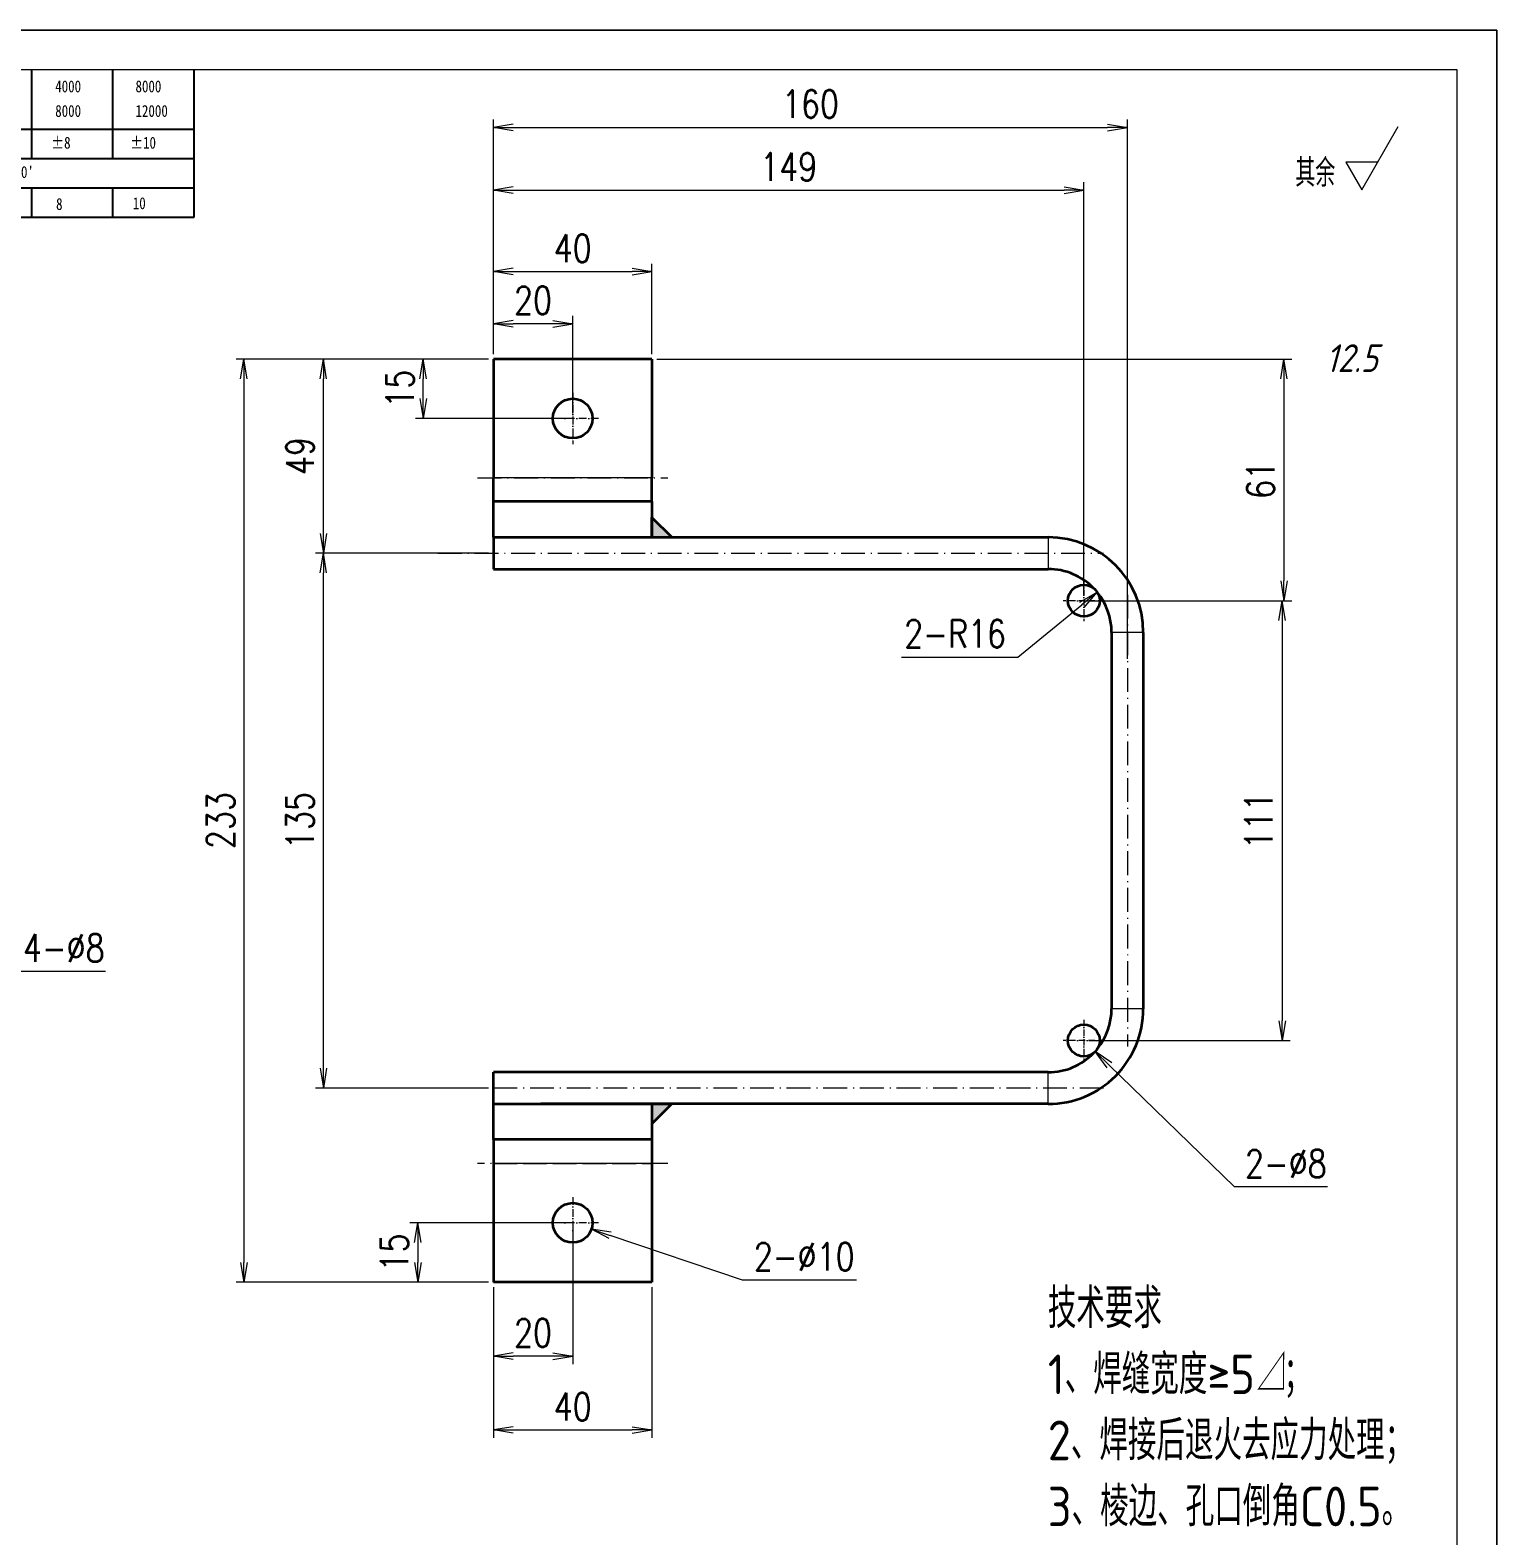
# Model space of a CAD drawing. Header units: millimetres. Extents: x -50043 to 104182, y -50696 to 36662.
# Drawn here: x -43276.2 to -42906, y 35986.4 to 36366.4 of the extents above; entities that cross this region are included whole.
import ezdxf
from ezdxf.enums import TextEntityAlignment as Align

# ---------------------------------------------------------------- set-up
doc = ezdxf.new("R2010")
doc.units = ezdxf.units.MM
doc.header["$LTSCALE"] = 0.5
for name, pattern in [('DASHDOT', [18.5, 12, -3, 0.5, -3]), ('DASHED', [15, 12, -3]), ('DOT2', [0.125, 0, -0.125])]:
    doc.linetypes.add(name, pattern=pattern)
for name, color, linetype, lineweight in [('DRAWING', 7, 'Continuous', 35), ('图框', 7, 'Continuous', 18), ('标注线', 3, 'Continuous', 18), ('粗实线', 7, 'Continuous', 35)]:
    doc.layers.add(name, color=color, linetype=linetype, lineweight=lineweight)
doc.layers.add('图\\M+19E79\\M+195B6\\M+18E9A', color=7, linetype='Continuous')
doc.layers.add('打印', color=7, linetype='Continuous', lineweight=15, plot=False)
doc.layers.add('打印-禁用', color=7, linetype='Continuous', lineweight=15, plot=False)
doc.styles.add('DIM', font='romans.shx', dxfattribs={"width": 0.8, "bigfont": 'bigfont.shx'})
doc.styles.add('国标', font='simfang.ttf', dxfattribs={"width": 0.8})
doc.styles.add('机械长仿宋', font='gbenor.shx', dxfattribs={"height": 1, "bigfont": 'gbcbig.shx'})
doc.dimstyles.new('DEH 1-2$0', dxfattribs={"dimscale": 2, "dimtxt": 3.5, "dimasz": 2.5, "dimexe": 1, "dimexo": 0.625, "dimgap": 1.2, "dimtad": 1, "dimdsep": 46, "dimtxsty": 'DIM', "dimblk": 'OPEN', "dimcen": 0, "dimclrd": 8, "dimclre": 8, "dimclrt": 2, "dimazin": 2, "dimtfac": 0.5, "dimtmove": 0, "dimatfit": 3, "dimldrblk": 'OPEN', "dimfxl": 0, "dimtolj": 2, "dimlwd": 13, "dimlwe": 13, "dimarcsym": 0})
doc.dimstyles.new('DEH 1-2$3', dxfattribs={"dimscale": 2, "dimtxt": 3.5, "dimasz": 2.5, "dimexe": 1, "dimexo": 0.625, "dimgap": 1.2, "dimtad": 1, "dimtoh": 1, "dimdsep": 46, "dimtxsty": 'DIM', "dimblk": 'OPEN', "dimcen": 0, "dimclrd": 8, "dimclre": 8, "dimclrt": 2, "dimazin": 2, "dimtfac": 0.5, "dimtofl": 0, "dimtmove": 0, "dimatfit": 3, "dimldrblk": 'OPEN', "dimfxl": 0, "dimtolj": 2, "dimlwd": 18, "dimlwe": 18, "dimarcsym": 0})
doc.dimstyles.new('DEH 1-2$4', dxfattribs={"dimscale": 2, "dimtxt": 3.5, "dimasz": 2.5, "dimexe": 1, "dimexo": 0.625, "dimgap": 1.2, "dimtad": 1, "dimtoh": 1, "dimdsep": 46, "dimtxsty": 'DIM', "dimblk": 'OPEN', "dimcen": 0, "dimclrd": 8, "dimclre": 8, "dimclrt": 2, "dimazin": 2, "dimtfac": 0.5, "dimtofl": 0, "dimtmove": 0, "dimatfit": 3, "dimldrblk": 'OPEN', "dimfxl": 0, "dimtolj": 2, "dimlwd": 18, "dimlwe": 18, "dimarcsym": 0})

# ---------------------------------------------------------------- blocks, each defined once
blk = doc.blocks.new('GZDEH零件A3图框V01版')
at = {"layer": '图\\M+19E79\\M+195B6\\M+18E9A', "color": 9}
for p, q in [((3092.64, -1561.98), (3092.64, -1554.46)), ((3102.86, -1561.98), (3102.86, -1554.46)), ((3113.09, -1573.08), (3113.09, -1554.46)), ((2996.09, -1561.98), (3113.09, -1561.98)), ((3092.64, -1565.68), (3092.64, -1561.98)), ((3102.86, -1565.68), (3102.86, -1561.98)), ((2996.09, -1565.68), (3113.09, -1565.68)), ((2996.09, -1569.38), (3113.09, -1569.38)), ((3092.64, -1573.08), (3092.64, -1569.38)), ((3102.86, -1573.08), (3102.86, -1569.38)), ((2990.09, -1573.08), (3113.09, -1573.08))]:
    blk.add_line(p, q, dxfattribs=at)
at = {"layer": '图框', "linetype": 'Continuous'}
for p, q in [((3272.49, -1554.46), (2882.49, -1554.46)), ((3272.49, -1832.96), (3272.49, -1554.46))]:
    blk.add_line(p, q, dxfattribs=at)
at = {"layer": '打印-禁用', "linetype": 'Continuous'}
for p, q in [((3277.49, -1549.46), (2857.49, -1549.46)), ((3277.49, -1846.46), (3277.49, -1549.46))]:
    blk.add_line(p, q, dxfattribs=at)
at = {"layer": '图\\M+19E79\\M+195B6\\M+18E9A', "color": 9, "style": '国标', "width": 0.8}
for s, p in [('4000', (3095.57, -1557.31)), ('8000', (3105.7, -1557.31)), ('8000', (3095.57, -1560.41)), ('12000', (3105.7, -1560.41)), ('±8', (3095.06, -1564.42)), ('±10', (3105.02, -1564.42)), ("±0%%D20'", (3087.38, -1568.12)), ('8', (3095.68, -1572.15)), ('10', (3105.36, -1572.06))]:
    blk.add_text(s, height=1.5, dxfattribs=at).set_placement(p)
blk = doc.blocks.new('DEH A3')
at = {"layer": '图框'}
blk.add_blockref('GZDEH零件A3图框V01版', (-2857.49, 1846.46), dxfattribs=at)
blk = doc.blocks.new('FINISHER_TR')
at = {"layer": '标注线'}
for p, q in [((0, 0), (4.62, 8)), ((-2.02, 3.5), (0, 0)), ((2.02, 3.5), (-2.02, 3.5))]:
    blk.add_line(p, q, dxfattribs=at)
at = {"layer": '标注线', "color": 2, "style": '机械长仿宋', "oblique": 15}
blk.add_attdef('0.0', text='', height=3.5, dxfattribs=at).set_placement((2.03, -24.04), align=Align.BOTTOM_RIGHT)
blk = doc.blocks.new('其余12.5')
at = {"layer": '标注线'}
blk.add_blockref('FINISHER_TR', (0, 0), dxfattribs=at).add_auto_attribs({'0.0': '12.5'})
at = {"layer": '标注线', "color": 7, "linetype": 'DOT2', "style": '机械长仿宋'}
blk.add_text('其余', height=3.5, dxfattribs=at).set_placement((-8.38, 0.4))
blk = doc.blocks.new('_Open')
at = {"color": 0, "linetype": 'ByBlock', "lineweight": -2}
for p, q in [((-1, 0.167), (0, 0)), ((-1, -0.167), (0, 0)), ((0, 0), (-1, 0))]:
    blk.add_line(p, q, dxfattribs=at)
blk = doc.blocks.new('*D214')
at = {"layer": 'Defpoints', "color": 0, "transparency": 16777216}
for p in [(-43119.25, 36305.46), (-43159.25, 36283.41), (-43119.25, 36283.41)]:
    blk.add_point(p, dxfattribs=at)
at = {"layer": '标注线', "color": 8, "lineweight": 13, "transparency": 16777216}
for p, q in [((-43159.25, 36284.66), (-43159.25, 36307.46)), ((-43154.25, 36305.46), (-43124.25, 36305.46)), ((-43119.25, 36284.66), (-43119.25, 36307.46))]:
    blk.add_line(p, q, dxfattribs=at)
at = {"layer": '标注线', "color": 8, "lineweight": 13, "transparency": 16777216, "xscale": 5, "yscale": 5, "zscale": 5, "rotation": 180}
blk.add_blockref('_Open', (-43159.25, 36305.46), dxfattribs=at)
at = {"layer": '标注线', "color": 8, "lineweight": 13, "transparency": 16777216, "xscale": 5, "yscale": 5, "zscale": 5}
blk.add_blockref('_Open', (-43119.25, 36305.46), dxfattribs=at)
at = {"layer": '标注线', "color": 2, "transparency": 16777216, "insert": (-43139.25, 36311.36), "char_height": 7, "attachment_point": 5, "style": 'DIM'}
blk.add_mtext('\\A2;40', dxfattribs=at)
blk = doc.blocks.new('*D215')
at = {"layer": 'Defpoints', "color": 0, "transparency": 16777216}
for p in [(-43159.25, 36292.32), (-43159.25, 36283.41), (-43139.25, 36268.41)]:
    blk.add_point(p, dxfattribs=at)
at = {"layer": '标注线', "color": 8, "lineweight": 13, "transparency": 16777216}
for p, q in [((-43159.25, 36284.66), (-43159.25, 36294.32)), ((-43139.25, 36269.66), (-43139.25, 36294.32)), ((-43144.25, 36292.32), (-43154.25, 36292.32))]:
    blk.add_line(p, q, dxfattribs=at)
at = {"layer": '标注线', "color": 8, "lineweight": 13, "transparency": 16777216, "xscale": 5, "yscale": 5, "zscale": 5, "rotation": 180}
blk.add_blockref('_Open', (-43159.25, 36292.32), dxfattribs=at)
at = {"layer": '标注线', "color": 8, "lineweight": 13, "transparency": 16777216, "xscale": 5, "yscale": 5, "zscale": 5}
blk.add_blockref('_Open', (-43139.25, 36292.32), dxfattribs=at)
at = {"layer": '标注线', "color": 2, "transparency": 16777216, "insert": (-43149.25, 36298.22), "char_height": 7, "attachment_point": 5, "style": 'DIM'}
blk.add_mtext('\\A2;20', dxfattribs=at)
blk = doc.blocks.new('*D216')
at = {"layer": 'Defpoints', "color": 0, "transparency": 16777216}
for p in [(-43176.96, 36283.41), (-43159.25, 36283.41), (-43139.25, 36268.41)]:
    blk.add_point(p, dxfattribs=at)
at = {"layer": '标注线', "color": 8, "lineweight": 13, "transparency": 16777216}
for p, q in [((-43160.5, 36283.41), (-43178.96, 36283.41)), ((-43176.96, 36273.41), (-43176.96, 36278.41)), ((-43140.5, 36268.41), (-43178.96, 36268.41))]:
    blk.add_line(p, q, dxfattribs=at)
at = {"layer": '标注线', "color": 8, "lineweight": 13, "transparency": 16777216, "xscale": 5, "yscale": 5, "zscale": 5}
for p, rotation in [((-43176.96, 36283.41), 90), ((-43176.96, 36268.41), 270)]:
    blk.add_blockref('_Open', p, dxfattribs=dict(at, rotation=rotation))
at = {"layer": '标注线', "color": 2, "transparency": 16777216, "insert": (-43182.86, 36275.91), "char_height": 7, "attachment_point": 5, "rotation": 90, "style": 'DIM'}
blk.add_mtext('\\A2;15', dxfattribs=at)
blk = doc.blocks.new('*D217')
at = {"layer": 'Defpoints', "color": 0, "transparency": 16777216}
for p in [(-42999.25, 36341.87), (-43159.25, 36283.41), (-42999.25, 36206.45)]:
    blk.add_point(p, dxfattribs=at)
at = {"layer": '标注线', "color": 8, "lineweight": 13, "transparency": 16777216}
for p, q in [((-43159.25, 36284.66), (-43159.25, 36343.87)), ((-42999.25, 36207.7), (-42999.25, 36343.87)), ((-43154.25, 36341.87), (-43004.25, 36341.87))]:
    blk.add_line(p, q, dxfattribs=at)
at = {"layer": '标注线', "color": 8, "lineweight": 13, "transparency": 16777216, "xscale": 5, "yscale": 5, "zscale": 5, "rotation": 180}
blk.add_blockref('_Open', (-43159.25, 36341.87), dxfattribs=at)
at = {"layer": '标注线', "color": 8, "lineweight": 13, "transparency": 16777216, "xscale": 5, "yscale": 5, "zscale": 5}
blk.add_blockref('_Open', (-42999.25, 36341.87), dxfattribs=at)
at = {"layer": '标注线', "color": 2, "transparency": 16777216, "insert": (-43079.25, 36347.77), "char_height": 7, "attachment_point": 5, "style": 'DIM'}
blk.add_mtext('\\A2;160', dxfattribs=at)
blk = doc.blocks.new('*D218')
at = {"layer": 'Defpoints', "color": 0, "transparency": 16777216}
for p in [(-43010.25, 36326.02), (-43159.25, 36283.41), (-43010.25, 36222.41)]:
    blk.add_point(p, dxfattribs=at)
at = {"layer": '标注线', "color": 8, "lineweight": 13, "transparency": 16777216}
for p, q in [((-43159.25, 36284.66), (-43159.25, 36328.02)), ((-43010.25, 36223.66), (-43010.25, 36328.02)), ((-43154.25, 36326.02), (-43015.25, 36326.02))]:
    blk.add_line(p, q, dxfattribs=at)
at = {"layer": '标注线', "color": 8, "lineweight": 13, "transparency": 16777216, "xscale": 5, "yscale": 5, "zscale": 5, "rotation": 180}
blk.add_blockref('_Open', (-43159.25, 36326.02), dxfattribs=at)
at = {"layer": '标注线', "color": 8, "lineweight": 13, "transparency": 16777216, "xscale": 5, "yscale": 5, "zscale": 5}
blk.add_blockref('_Open', (-43010.25, 36326.02), dxfattribs=at)
at = {"layer": '标注线', "color": 2, "transparency": 16777216, "insert": (-43084.75, 36331.92), "char_height": 7, "attachment_point": 5, "style": 'DIM'}
blk.add_mtext('\\A2;149', dxfattribs=at)
blk = doc.blocks.new('*D219')
at = {"layer": 'Defpoints', "color": 0, "transparency": 16777216}
for p in [(-43159.25, 36283.41), (-43222.22, 36050.41), (-43159.25, 36050.41)]:
    blk.add_point(p, dxfattribs=at)
at = {"layer": '标注线', "color": 8, "lineweight": 13, "transparency": 16777216}
for p, q in [((-43160.5, 36283.41), (-43224.22, 36283.41)), ((-43222.22, 36278.41), (-43222.22, 36055.41)), ((-43160.5, 36050.41), (-43224.22, 36050.41))]:
    blk.add_line(p, q, dxfattribs=at)
at = {"layer": '标注线', "color": 8, "lineweight": 13, "transparency": 16777216, "xscale": 5, "yscale": 5, "zscale": 5}
for p, rotation in [((-43222.22, 36283.41), 90), ((-43222.22, 36050.41), 270)]:
    blk.add_blockref('_Open', p, dxfattribs=dict(at, rotation=rotation))
at = {"layer": '标注线', "color": 2, "transparency": 16777216, "insert": (-43228.12, 36166.91), "char_height": 7, "attachment_point": 5, "rotation": 90, "style": 'DIM'}
blk.add_mtext('\\A2;233', dxfattribs=at)
blk = doc.blocks.new('*D220')
at = {"layer": 'Defpoints', "color": 0, "transparency": 16777216}
for p in [(-43139.25, 36065.41), (-43178.34, 36050.41), (-43159.25, 36050.41)]:
    blk.add_point(p, dxfattribs=at)
at = {"layer": '标注线', "color": 8, "lineweight": 13, "transparency": 16777216}
for p, q in [((-43140.5, 36065.41), (-43180.34, 36065.41)), ((-43178.34, 36060.41), (-43178.34, 36055.41)), ((-43160.5, 36050.41), (-43180.34, 36050.41))]:
    blk.add_line(p, q, dxfattribs=at)
at = {"layer": '标注线', "color": 8, "lineweight": 13, "transparency": 16777216, "xscale": 5, "yscale": 5, "zscale": 5}
for p, rotation in [((-43178.34, 36065.41), 90), ((-43178.34, 36050.41), 270)]:
    blk.add_blockref('_Open', p, dxfattribs=dict(at, rotation=rotation))
at = {"layer": '标注线', "color": 2, "transparency": 16777216, "insert": (-43184.24, 36057.91), "char_height": 7, "attachment_point": 5, "rotation": 90, "style": 'DIM'}
blk.add_mtext('\\A2;15', dxfattribs=at)
blk = doc.blocks.new('*D221')
at = {"layer": 'Defpoints', "color": 0, "transparency": 16777216}
for p in [(-43139.25, 36065.41), (-43159.25, 36050.41), (-43159.25, 36031.73)]:
    blk.add_point(p, dxfattribs=at)
at = {"layer": '标注线', "color": 8, "lineweight": 13, "transparency": 16777216}
for p, q in [((-43139.25, 36064.16), (-43139.25, 36029.73)), ((-43159.25, 36049.16), (-43159.25, 36029.73)), ((-43144.25, 36031.73), (-43154.25, 36031.73))]:
    blk.add_line(p, q, dxfattribs=at)
at = {"layer": '标注线', "color": 8, "lineweight": 13, "transparency": 16777216, "xscale": 5, "yscale": 5, "zscale": 5, "rotation": 180}
blk.add_blockref('_Open', (-43159.25, 36031.73), dxfattribs=at)
at = {"layer": '标注线', "color": 8, "lineweight": 13, "transparency": 16777216, "xscale": 5, "yscale": 5, "zscale": 5}
blk.add_blockref('_Open', (-43139.25, 36031.73), dxfattribs=at)
at = {"layer": '标注线', "color": 2, "transparency": 16777216, "insert": (-43149.25, 36037.63), "char_height": 7, "attachment_point": 5, "style": 'DIM'}
blk.add_mtext('\\A2;20', dxfattribs=at)
blk = doc.blocks.new('*D222')
at = {"layer": 'Defpoints', "color": 0, "transparency": 16777216}
for p in [(-43143.99, 36067.01), (-43134.52, 36063.81)]:
    blk.add_point(p, dxfattribs=at)
at = {"layer": '标注线', "color": 8, "lineweight": 18, "transparency": 16777216}
for p, q in [((-43096.42, 36050.95), (-43129.78, 36062.21)), ((-43067.62, 36050.95), (-43096.42, 36050.95))]:
    blk.add_line(p, q, dxfattribs=at)
at = {"layer": '标注线', "color": 8, "lineweight": 18, "transparency": 16777216, "xscale": 5, "yscale": 5, "zscale": 5, "rotation": 161.3544196511934}
blk.add_blockref('_Open', (-43134.52, 36063.81), dxfattribs=at)
at = {"layer": '标注线', "color": 2, "transparency": 16777216, "insert": (-43080.82, 36056.85), "char_height": 7, "attachment_point": 5, "style": 'DIM'}
blk.add_mtext('\\A2;2-%%c10', dxfattribs=at)
blk = doc.blocks.new('*D223')
at = {"layer": 'Defpoints', "color": 0, "transparency": 16777216}
for p in [(-43013.12, 36114.19), (-43007.39, 36108.62)]:
    blk.add_point(p, dxfattribs=at)
at = {"layer": '标注线', "color": 8, "lineweight": 18, "transparency": 16777216}
for p, q in [((-42972.21, 36074.45), (-43003.8, 36105.14)), ((-42948.74, 36074.45), (-42972.21, 36074.45))]:
    blk.add_line(p, q, dxfattribs=at)
at = {"layer": '标注线', "color": 8, "lineweight": 18, "transparency": 16777216, "xscale": 5, "yscale": 5, "zscale": 5, "rotation": 135.8338852970845}
blk.add_blockref('_Open', (-43007.39, 36108.62), dxfattribs=at)
at = {"layer": '标注线', "color": 2, "transparency": 16777216, "insert": (-42959.27, 36080.35), "char_height": 7, "attachment_point": 5, "style": 'DIM'}
blk.add_mtext('\\A2;2-%%c8', dxfattribs=at)
blk = doc.blocks.new('*D224')
at = {"layer": 'Defpoints', "color": 0, "transparency": 16777216}
for p in [(-43119.25, 36283.41), (-43010.25, 36222.41), (-42959.74, 36222.41)]:
    blk.add_point(p, dxfattribs=at)
at = {"layer": '标注线', "color": 8, "lineweight": 13, "transparency": 16777216}
for p, q in [((-43118, 36283.41), (-42957.74, 36283.41)), ((-42959.74, 36278.41), (-42959.74, 36227.41)), ((-43009, 36222.41), (-42957.74, 36222.41))]:
    blk.add_line(p, q, dxfattribs=at)
at = {"layer": '标注线', "color": 8, "lineweight": 13, "transparency": 16777216, "xscale": 5, "yscale": 5, "zscale": 5}
for p, rotation in [((-42959.74, 36283.41), 90), ((-42959.74, 36222.41), 270)]:
    blk.add_blockref('_Open', p, dxfattribs=dict(at, rotation=rotation))
at = {"layer": '标注线', "color": 2, "transparency": 16777216, "insert": (-42965.64, 36252.91), "char_height": 7, "attachment_point": 5, "rotation": 90, "style": 'DIM'}
blk.add_mtext('\\A2;61', dxfattribs=at)
blk = doc.blocks.new('*D225')
at = {"layer": 'Defpoints', "color": 0, "transparency": 16777216}
for p in [(-43010.25, 36222.41), (-43010.25, 36111.41), (-42960.2, 36111.41)]:
    blk.add_point(p, dxfattribs=at)
at = {"layer": '标注线', "color": 8, "lineweight": 13, "transparency": 16777216}
for p, q in [((-43009, 36222.41), (-42958.2, 36222.41)), ((-42960.2, 36217.41), (-42960.2, 36116.41)), ((-43009, 36111.41), (-42958.2, 36111.41))]:
    blk.add_line(p, q, dxfattribs=at)
at = {"layer": '标注线', "color": 8, "lineweight": 13, "transparency": 16777216, "xscale": 5, "yscale": 5, "zscale": 5}
for p, rotation in [((-42960.2, 36222.41), 90), ((-42960.2, 36111.41), 270)]:
    blk.add_blockref('_Open', p, dxfattribs=dict(at, rotation=rotation))
at = {"layer": '标注线', "color": 2, "transparency": 16777216, "insert": (-42966.1, 36166.91), "char_height": 7, "attachment_point": 5, "rotation": 90, "style": 'DIM'}
blk.add_mtext('\\A2;111', dxfattribs=at)
blk = doc.blocks.new('*D226')
at = {"layer": 'Defpoints', "color": 0, "transparency": 16777216}
for p in [(-43202.18, 36234.41), (-43159.25, 36234.41), (-43159.25, 36099.41)]:
    blk.add_point(p, dxfattribs=at)
at = {"layer": '标注线', "color": 8, "lineweight": 13, "transparency": 16777216}
for p, q in [((-43160.5, 36234.41), (-43204.18, 36234.41)), ((-43202.18, 36104.41), (-43202.18, 36229.41)), ((-43160.5, 36099.41), (-43204.18, 36099.41))]:
    blk.add_line(p, q, dxfattribs=at)
at = {"layer": '标注线', "color": 8, "lineweight": 13, "transparency": 16777216, "xscale": 5, "yscale": 5, "zscale": 5}
for p, rotation in [((-43202.18, 36234.41), 90), ((-43202.18, 36099.41), 270)]:
    blk.add_blockref('_Open', p, dxfattribs=dict(at, rotation=rotation))
at = {"layer": '标注线', "color": 2, "transparency": 16777216, "insert": (-43208.08, 36166.91), "char_height": 7, "attachment_point": 5, "rotation": 90, "style": 'DIM'}
blk.add_mtext('\\A2;135', dxfattribs=at)
blk = doc.blocks.new('*D227')
at = {"layer": 'Defpoints', "color": 0, "transparency": 16777216}
for p in [(-43202.18, 36283.41), (-43159.25, 36283.41), (-43159.25, 36234.41)]:
    blk.add_point(p, dxfattribs=at)
at = {"layer": '标注线', "color": 8, "lineweight": 13, "transparency": 16777216}
for p, q in [((-43160.5, 36283.41), (-43204.18, 36283.41)), ((-43202.18, 36239.41), (-43202.18, 36278.41)), ((-43160.5, 36234.41), (-43204.18, 36234.41))]:
    blk.add_line(p, q, dxfattribs=at)
at = {"layer": '标注线', "color": 8, "lineweight": 13, "transparency": 16777216, "xscale": 5, "yscale": 5, "zscale": 5}
for p, rotation in [((-43202.18, 36283.41), 90), ((-43202.18, 36234.41), 270)]:
    blk.add_blockref('_Open', p, dxfattribs=dict(at, rotation=rotation))
at = {"layer": '标注线', "color": 2, "transparency": 16777216, "insert": (-43208.08, 36258.91), "char_height": 7, "attachment_point": 5, "rotation": 90, "style": 'DIM'}
blk.add_mtext('\\A2;49', dxfattribs=at)
blk = doc.blocks.new('*D241')
at = {"layer": 'Defpoints', "color": 0, "transparency": 16777216}
for p in [(-43159.25, 36050.41), (-43119.25, 36050.41), (-43119.25, 36013.11)]:
    blk.add_point(p, dxfattribs=at)
at = {"layer": '标注线', "color": 8, "lineweight": 13, "transparency": 16777216}
for p, q in [((-43159.25, 36049.16), (-43159.25, 36011.11)), ((-43119.25, 36049.16), (-43119.25, 36011.11)), ((-43154.25, 36013.11), (-43124.25, 36013.11))]:
    blk.add_line(p, q, dxfattribs=at)
at = {"layer": '标注线', "color": 8, "lineweight": 13, "transparency": 16777216, "xscale": 5, "yscale": 5, "zscale": 5, "rotation": 180}
blk.add_blockref('_Open', (-43159.25, 36013.11), dxfattribs=at)
at = {"layer": '标注线', "color": 8, "lineweight": 13, "transparency": 16777216, "xscale": 5, "yscale": 5, "zscale": 5}
blk.add_blockref('_Open', (-43119.25, 36013.11), dxfattribs=at)
at = {"layer": '标注线', "color": 2, "transparency": 16777216, "insert": (-43139.25, 36019.01), "char_height": 7, "attachment_point": 5, "style": 'DIM'}
blk.add_mtext('\\A2;40', dxfattribs=at)
blk = doc.blocks.new('*D242')
at = {"layer": 'Defpoints', "color": 0, "transparency": 16777216}
for p in [(-43314.23, 36101.91), (-43320.48, 36096.9)]:
    blk.add_point(p, dxfattribs=at)
at = {"layer": '标注线', "color": 8, "lineweight": 18, "transparency": 16777216}
for p, q in [((-43280.63, 36128.86), (-43310.33, 36105.04)), ((-43257.16, 36128.86), (-43280.63, 36128.86))]:
    blk.add_line(p, q, dxfattribs=at)
at = {"layer": '标注线', "color": 8, "lineweight": 18, "transparency": 16777216, "xscale": 5, "yscale": 5, "zscale": 5, "rotation": 218.7324450606158}
blk.add_blockref('_Open', (-43314.23, 36101.91), dxfattribs=at)
at = {"layer": '标注线', "color": 2, "transparency": 16777216, "insert": (-43267.7, 36134.76), "char_height": 7, "attachment_point": 5, "style": 'DIM'}
blk.add_mtext('\\A2;4-%%c8', dxfattribs=at)
blk = doc.blocks.new('*D243')
at = {"layer": 'Defpoints', "color": 0, "transparency": 16777216}
for p in [(-43006.86, 36224.53), (-43019.25, 36214.41)]:
    blk.add_point(p, dxfattribs=at)
at = {"layer": '标注线', "color": 8, "lineweight": 18, "transparency": 16777216}
for p, q in [((-43026.9, 36208.16), (-43010.74, 36221.37)), ((-43056.23, 36208.16), (-43026.9, 36208.16))]:
    blk.add_line(p, q, dxfattribs=at)
at = {"layer": '标注线', "color": 8, "lineweight": 18, "transparency": 16777216, "xscale": 5, "yscale": 5, "zscale": 5, "rotation": 39.24856191354938}
blk.add_blockref('_Open', (-43006.86, 36224.53), dxfattribs=at)
at = {"layer": '标注线', "color": 2, "transparency": 16777216, "insert": (-43042.76, 36214.06), "char_height": 7, "attachment_point": 5, "style": 'DIM'}
blk.add_mtext('\\A2;{\\Fromans,bigfont|c134;2-}R16', dxfattribs=at)
blk = doc.blocks.new('WELDING_5')
at = {"layer": '粗实线'}
blk.add_hatch(color=256, dxfattribs=at).paths.add_polyline_path([(0, 5), (0, 0), (5, 0)])
for q in [(0, 5), (5, 0)]:
    blk.add_line((0, 0), q, dxfattribs=at)
blk.add_lwpolyline([(0, 5), (5, 0)], dxfattribs=at)

msp = doc.modelspace()

# ---------------------------------------------------------------- linework, layer by layer
at = {"color": 7, "lineweight": 35}
for p, q in [((-43159.254, 36283.408), (-43159.254, 36253.408)), ((-43119.254, 36283.408), (-43159.254, 36283.408)), ((-43119.254, 36283.408), (-43119.254, 36253.408)), ((-43119.254, 36247.408), (-43159.254, 36247.408)), ((-43159.254, 36238.408), (-43119.254, 36238.408)), ((-43119.254, 36238.408), (-43019.254, 36238.408)), ((-43159.254, 36230.408), (-43019.254, 36230.408)), ((-43159.254, 36230.408), (-43019.254, 36230.408)), ((-43159.254, 36230.407), (-43019.254, 36230.408)), ((-43159.254, 36230.407), (-43019.254, 36230.407)), ((-43003.254, 36214.408), (-43003.254, 36119.408)), ((-43003.254, 36214.408), (-43003.254, 36119.408)), ((-43003.254, 36214.408), (-43003.254, 36119.408)), ((-43003.254, 36214.407), (-43003.254, 36119.407)), ((-42995.254, 36214.408), (-42995.254, 36119.408)), ((-43019.254, 36103.408), (-43159.254, 36103.408)), ((-43159.254, 36095.408), (-43119.254, 36095.408)), ((-43019.254, 36095.408), (-43147.264, 36095.408)), ((-43019.254, 36095.408), (-43119.254, 36095.408)), ((-43019.254, 36095.408), (-43119.254, 36095.407)), ((-43019.254, 36095.407), (-43119.254, 36095.407)), ((-43119.254, 36086.408), (-43159.254, 36086.408)), ((-43159.254, 36080.408), (-43159.254, 36050.408)), ((-43119.254, 36080.408), (-43119.254, 36050.408)), ((-43119.254, 36050.408), (-43159.254, 36050.408))]:
    msp.add_line(p, q, dxfattribs=at)
at = {"color": 2, "linetype": 'DASHDOT', "lineweight": 13, "ltscale": 0.325}
for p, q in [((-43139.254, 36274.908), (-43139.254, 36261.908)), ((-43132.754, 36268.408), (-43145.754, 36268.408)), ((-43139.254, 36071.908), (-43139.254, 36058.908)), ((-43132.754, 36065.408), (-43145.754, 36065.408))]:
    msp.add_line(p, q, dxfattribs=at)
at = {"color": 2, "linetype": 'DASHDOT', "lineweight": 13}
for p, q in [((-43163.255, 36253.408), (-43115.254, 36253.408)), ((-43173.254, 36234.408), (-43005.254, 36234.408)), ((-42999.254, 36223.908), (-42999.254, 36109.907)), ((-42999.254, 36223.908), (-42999.254, 36109.907)), ((-43005.254, 36099.408), (-43173.255, 36099.407)), ((-43005.254, 36099.408), (-43173.255, 36099.407)), ((-43115.254, 36080.408), (-43163.255, 36080.408))]:
    msp.add_line(p, q, dxfattribs=at)
at = {"color": 7, "lineweight": 13}
for p, q in [((-43119.254, 36253.408), (-43159.254, 36253.408)), ((-43119.254, 36080.408), (-43159.254, 36080.408))]:
    msp.add_line(p, q, dxfattribs=at)
at = {"color": 1, "linetype": 'DASHED', "lineweight": 13}
for p, q in [((-43119.254, 36253.408), (-43159.254, 36253.408)), ((-43159.254, 36238.408), (-43019.254, 36238.408)), ((-43159.254, 36238.407), (-43019.254, 36238.408)), ((-43159.254, 36238.407), (-43019.254, 36238.407)), ((-43147.258, 36238.408), (-43119.254, 36238.408)), ((-42995.254, 36214.408), (-42995.254, 36119.408)), ((-42995.254, 36214.408), (-42995.254, 36119.408)), ((-42995.254, 36214.407), (-42995.254, 36119.407)), ((-43019.254, 36103.408), (-43159.254, 36103.408)), ((-43019.254, 36103.408), (-43159.254, 36103.407)), ((-43019.254, 36103.407), (-43159.254, 36103.407)), ((-43119.254, 36095.408), (-43159.254, 36095.408)), ((-43119.254, 36095.407), (-43159.254, 36095.407)), ((-43119.254, 36095.407), (-43159.254, 36095.407)), ((-43159.254, 36080.408), (-43119.254, 36080.408))]:
    msp.add_line(p, q, dxfattribs=at)
at = {"color": 7, "lineweight": 35, "ltscale": 0.15}
for p, q in [((-43159.254, 36247.408), (-43159.254, 36253.408)), ((-43119.254, 36247.408), (-43119.254, 36253.408)), ((-43159.254, 36086.408), (-43159.254, 36080.408)), ((-43119.254, 36086.408), (-43119.254, 36080.408))]:
    msp.add_line(p, q, dxfattribs=at)
at = {"color": 7, "lineweight": 35, "ltscale": 0.225}
for p, q in [((-43159.254, 36238.408), (-43159.254, 36247.408)), ((-43119.254, 36247.408), (-43119.254, 36238.408)), ((-43159.254, 36086.408), (-43159.254, 36095.408)), ((-43119.254, 36095.408), (-43119.254, 36086.408))]:
    msp.add_line(p, q, dxfattribs=at)
at = {"color": 7, "lineweight": 35, "ltscale": 0.1}
for p, q in [((-43159.254, 36238.408), (-43159.254, 36234.408)), ((-43159.254, 36234.408), (-43159.254, 36230.408)), ((-43159.254, 36099.408), (-43159.254, 36103.408)), ((-43159.254, 36095.408), (-43159.254, 36099.408))]:
    msp.add_line(p, q, dxfattribs=at)
at = {"color": 7, "lineweight": 35, "ltscale": 0.299921}
msp.add_line((-43159.254, 36238.408), (-43147.258, 36238.408), dxfattribs=at)
at = {"color": 7, "lineweight": 13, "ltscale": 0.1}
for p, q in [((-43019.254, 36238.408), (-43019.254, 36234.408)), ((-43019.254, 36234.408), (-43019.254, 36230.408)), ((-42999.254, 36214.408), (-43003.254, 36214.408)), ((-42995.254, 36214.408), (-42999.254, 36214.408)), ((-42999.254, 36119.408), (-43003.254, 36119.408)), ((-42995.254, 36119.408), (-42999.254, 36119.408)), ((-43019.254, 36099.408), (-43019.254, 36103.408)), ((-43019.254, 36095.408), (-43019.254, 36099.408))]:
    msp.add_line(p, q, dxfattribs=at)
at = {"color": 1, "linetype": 'DASHED', "lineweight": 13, "ltscale": 0.100002}
for p, q in [((-43019.254, 36238.408), (-43019.254, 36234.408)), ((-43019.254, 36234.408), (-43019.254, 36230.408))]:
    msp.add_line(p, q, dxfattribs=at)
at = {"color": 1, "linetype": 'DASHED', "lineweight": 13, "ltscale": 0.099998}
for p, q in [((-43019.254, 36238.408), (-43019.254, 36234.408)), ((-43019.254, 36234.408), (-43019.254, 36230.408))]:
    msp.add_line(p, q, dxfattribs=at)
at = {"color": 1, "linetype": 'DASHED', "lineweight": 13, "ltscale": 0.1}
for p, q in [((-43019.254, 36238.408), (-43019.254, 36234.408)), ((-43019.254, 36238.408), (-43019.254, 36234.408)), ((-43019.254, 36238.408), (-43019.254, 36234.408)), ((-43019.254, 36238.407), (-43019.254, 36234.407)), ((-43019.254, 36238.407), (-43019.254, 36234.407)), ((-43019.254, 36234.408), (-43019.254, 36230.408)), ((-43019.254, 36234.408), (-43019.254, 36230.408)), ((-43019.254, 36234.408), (-43019.254, 36230.408)), ((-43019.254, 36234.407), (-43019.254, 36230.407)), ((-43019.254, 36234.407), (-43019.254, 36230.407)), ((-42999.254, 36214.408), (-43003.254, 36214.408)), ((-42999.254, 36214.408), (-43003.254, 36214.408)), ((-42999.254, 36214.408), (-43003.254, 36214.408)), ((-42999.254, 36214.408), (-43003.254, 36214.408)), ((-42999.254, 36214.408), (-43003.254, 36214.408)), ((-42999.254, 36214.407), (-43003.254, 36214.407)), ((-42999.254, 36214.407), (-43003.254, 36214.407)), ((-42995.254, 36214.408), (-42999.254, 36214.408)), ((-42995.254, 36214.408), (-42999.254, 36214.408)), ((-42995.254, 36214.408), (-42999.254, 36214.408)), ((-42995.254, 36214.408), (-42999.254, 36214.408)), ((-42995.254, 36214.408), (-42999.254, 36214.408)), ((-42995.254, 36214.407), (-42999.254, 36214.407)), ((-42995.254, 36214.407), (-42999.254, 36214.407)), ((-42999.254, 36119.408), (-43003.254, 36119.408)), ((-42999.254, 36119.408), (-43003.254, 36119.408)), ((-42999.254, 36119.408), (-43003.254, 36119.408)), ((-42999.254, 36119.408), (-43003.254, 36119.408)), ((-42999.254, 36119.408), (-43003.254, 36119.408)), ((-42999.254, 36119.407), (-43003.254, 36119.407)), ((-42999.254, 36119.407), (-43003.254, 36119.407)), ((-42995.254, 36119.408), (-42999.254, 36119.408)), ((-42995.254, 36119.408), (-42999.254, 36119.408)), ((-42995.254, 36119.408), (-42999.254, 36119.408)), ((-42995.254, 36119.408), (-42999.254, 36119.408)), ((-42995.254, 36119.408), (-42999.254, 36119.408)), ((-42995.254, 36119.407), (-42999.254, 36119.407)), ((-42995.254, 36119.407), (-42999.254, 36119.407)), ((-43019.254, 36099.408), (-43019.254, 36103.408)), ((-43019.254, 36099.408), (-43019.254, 36103.408)), ((-43019.254, 36099.408), (-43019.254, 36103.408)), ((-43019.254, 36099.408), (-43019.254, 36103.408)), ((-43019.254, 36099.408), (-43019.254, 36103.408)), ((-43019.254, 36099.407), (-43019.254, 36103.407)), ((-43019.254, 36099.407), (-43019.254, 36103.407)), ((-43019.254, 36095.408), (-43019.254, 36099.408)), ((-43019.254, 36095.408), (-43019.254, 36099.408)), ((-43019.254, 36095.408), (-43019.254, 36099.408)), ((-43019.254, 36095.408), (-43019.254, 36099.408)), ((-43019.254, 36095.408), (-43019.254, 36099.408)), ((-43019.254, 36095.407), (-43019.254, 36099.407)), ((-43019.254, 36095.407), (-43019.254, 36099.407))]:
    msp.add_line(p, q, dxfattribs=at)
at = {"color": 2, "linetype": 'DASHDOT', "lineweight": 13, "ltscale": 0.260001}
for p, q in [((-43010.254, 36227.608), (-43010.254, 36217.208)), ((-43010.254, 36116.608), (-43010.254, 36106.208))]:
    msp.add_line(p, q, dxfattribs=at)
at = {"color": 2, "linetype": 'DASHDOT', "lineweight": 13, "ltscale": 0.259998}
for p, q in [((-43005.055, 36222.408), (-43015.454, 36222.408)), ((-43005.055, 36111.408), (-43015.454, 36111.408))]:
    msp.add_line(p, q, dxfattribs=at)
at = {"color": 1, "linetype": 'DASHED', "lineweight": 13, "ltscale": 0.299762}
msp.add_line((-43147.264, 36095.408), (-43159.254, 36095.408), dxfattribs=at)
at = {"color": 7, "lineweight": 35}
for centre, radius in [((-43139.254, 36268.408), 5), ((-43010.254, 36222.408), 4), ((-43010.254, 36111.408), 4), ((-43139.254, 36065.408), 5)]:
    msp.add_circle(centre, radius, dxfattribs=at)
at = {"color": 1, "linetype": 'DASHED', "lineweight": 13}
for centre, radius, start, end in [((-43019.254, 36214.408), 24, 0.00003, 90.00003), ((-43019.254, 36214.408), 24, 0.00003, 90.00003), ((-43019.254, 36214.407), 24, 0.00003, 90.00003), ((-43019.254, 36214.407), 16, 39.24856, 44.02027), ((-43019.254, 36214.408), 16, 39.25263, 44.01572), ((-43019.254, 36214.408), 16, 39.2567, 44.01116), ((-43019.254, 36214.408), 16, 39.26078, 44.0066), ((-43019.254, 36119.408), 24, 270.00003, 0.00003), ((-43019.254, 36119.408), 24, 270.00003, 0.00003), ((-43019.254, 36119.407), 24, 270.00003, 0.00003), ((-43019.254, 36119.408), 16, 270.00003, 320.7384), ((-43019.254, 36119.408), 16, 270.00003, 320.73822), ((-43019.254, 36119.407), 16, 270.00003, 320.73805), ((-43019.254, 36119.408), 16, 315.99327, 320.73856)]:
    msp.add_arc(centre, radius, start, end, dxfattribs=at)
at = {"color": 7, "lineweight": 35}
for centre, radius, start, end in [((-43019.254, 36214.408), 24, 0.00003, 90.00003), ((-43019.254, 36214.408), 16, 44.0066, 90.00003), ((-43019.254, 36214.408), 16, 44.01116, 90.00003), ((-43019.254, 36214.408), 16, 44.01572, 90.00003), ((-43019.254, 36214.407), 16, 44.02027, 90.00003), ((-43019.254, 36214.408), 16, 0.00003, 39.26078), ((-43019.254, 36214.408), 16, 0.00003, 39.2567), ((-43019.254, 36214.408), 16, 0.00003, 39.25263), ((-43019.254, 36214.407), 16, 0.00003, 39.24856), ((-43019.254, 36119.408), 24, 270.00003, 0.00003), ((-43019.254, 36119.408), 16, 320.73856, 0.00003), ((-43019.254, 36119.408), 16, 320.7384, 0.00003), ((-43019.254, 36119.408), 16, 320.73822, 0.00003), ((-43019.254, 36119.407), 16, 320.73805, 0.00003), ((-43019.254, 36119.408), 16, 270.00003, 315.99327)]:
    msp.add_arc(centre, radius, start, end, dxfattribs=at)
at = {"layer": '打印'}
msp.add_lwpolyline([(-43746.013, 36366.417), (-42906.013, 36366.417), (-42906.013, 35772.417), (-43746.013, 35772.417)], close=True, dxfattribs=at)

# ---------------------------------------------------------------- block references
at = {"layer": 'DRAWING'}
for p, rotation in [((-43119.254, 36238.408), 3.497053519992789e-05), ((-43119.254, 36095.407), 270)]:
    msp.add_blockref('WELDING_5', p, dxfattribs=dict(at, rotation=rotation))
at = {"layer": '图框', "xscale": 2, "yscale": 2, "zscale": 2}
msp.add_blockref('DEH A3', (-43746.013, 35772.417), dxfattribs=at)
at = {"layer": '标注线', "xscale": 2, "yscale": 2, "zscale": 2}
msp.add_blockref('其余12.5', (-42940.126, 36326.103), dxfattribs=at)

# ---------------------------------------------------------------- texts
at = {"layer": '标注线', "color": 2, "insert": (-43019.348, 36048.825), "char_height": 20, "width": 412.08189, "attachment_point": 1, "style": '机械长仿宋'}
msp.add_mtext('{\\H0.5x;技术要求\\H1.4x;\\P\\H0.7143x;1、\\A2;焊缝宽度≥5\\Q19.2;△\\Q0;；\\P\\A0;2、焊接后退火去应力处理；\\P3、\\A2;棱边、\\A0;孔口倒角C0.5。}', dxfattribs=at)

# ---------------------------------------------------------------- dimensions: what is measured, and where the dimension line sits
at = {"layer": '标注线'}
for base, p1, p2, picture, middle in [((-42999.254, 36341.868), (-43159.254, 36283.408), (-42999.254, 36206.449), '*D217', (-43079.254, 36347.768)), ((-43010.254, 36326.023), (-43159.254, 36283.408), (-43010.254, 36222.408), '*D218', (-43084.754, 36331.923)), ((-43119.254, 36305.462), (-43159.254, 36283.408), (-43119.254, 36283.408), '*D214', (-43139.254, 36311.362)), ((-43159.254, 36292.318), (-43139.254, 36268.408), (-43159.254, 36283.408), '*D215', (-43149.254, 36298.218)), ((-43159.254, 36031.732), (-43139.254, 36065.408), (-43159.254, 36050.408), '*D221', (-43149.254, 36037.632)), ((-43119.254, 36013.114), (-43159.254, 36050.408), (-43119.254, 36050.408), '*D241', (-43139.254, 36019.014))]:
    dim = msp.add_linear_dim(base=base, p1=p1, p2=p2, dimstyle='DEH 1-2$0', dxfattribs=at)
    dim.commit()
    dim.dimension.update_dxf_attribs({"geometry": picture, "text_midpoint": middle})
dim = msp.add_linear_dim(base=(-43222.225, 36050.408), p1=(-43159.254, 36283.408), p2=(-43159.254, 36050.408), angle=90, dimstyle='DEH 1-2$0', dxfattribs=at)
dim.commit()
dim.dimension.update_dxf_attribs({"geometry": '*D219', "text_midpoint": (-43222.225, 36166.908), "dimtype": 160})
for base, p1, p2, picture, middle in [((-43202.184, 36283.408), (-43159.254, 36234.408), (-43159.254, 36283.408), '*D227', (-43208.084, 36258.908)), ((-43176.957, 36283.408), (-43139.254, 36268.408), (-43159.254, 36283.408), '*D216', (-43182.857, 36275.908)), ((-42959.744, 36222.408), (-43119.254, 36283.408), (-43010.254, 36222.408), '*D224', (-42965.644, 36252.908)), ((-43202.184, 36234.408), (-43159.254, 36099.407), (-43159.254, 36234.408), '*D226', (-43208.084, 36166.907)), ((-42960.204, 36111.408), (-43010.254, 36222.408), (-43010.254, 36111.408), '*D225', (-42966.104, 36166.908)), ((-43178.336, 36050.408), (-43139.254, 36065.408), (-43159.254, 36050.408), '*D220', (-43184.236, 36057.908))]:
    dim = msp.add_linear_dim(base=base, p1=p1, p2=p2, angle=90, dimstyle='DEH 1-2$0', dxfattribs=at)
    dim.commit()
    dim.dimension.update_dxf_attribs({"geometry": picture, "text_midpoint": middle})
dim = msp.add_radius_dim(center=(-43019.254, 36214.407), mpoint=(-43006.864, 36224.53), text='{\\Fromans,bigfont|c134;2-}<>', dimstyle='DEH 1-2$4', override={"dimtmove": 1}, dxfattribs=at)
dim.commit()
dim.dimension.update_dxf_attribs({"geometry": '*D243', "text_midpoint": (-43026.895, 36208.165), "dimtype": 164})
for p1, p2, override, picture, middle in [((-43320.476, 36096.905), (-43314.235, 36101.91), {"dimpost": '4-%%c<>'}, '*D242', (-43267.697, 36128.864)), ((-43013.124, 36114.195), (-43007.385, 36108.621), {"dimpost": '2-%%c<>'}, '*D223', (-42959.273, 36074.451)), ((-43143.992, 36067.006), (-43134.517, 36063.809), {"dimpost": '2-%%c<>'}, '*D222', (-43080.816, 36050.953))]:
    dim = msp.add_diameter_dim_2p(p1=p1, p2=p2, dimstyle='DEH 1-2$3', override=override, dxfattribs=at)
    dim.commit()
    dim.dimension.update_dxf_attribs({"geometry": picture, "text_midpoint": middle, "dimtype": 163})

doc.saveas('drawing.dxf')
